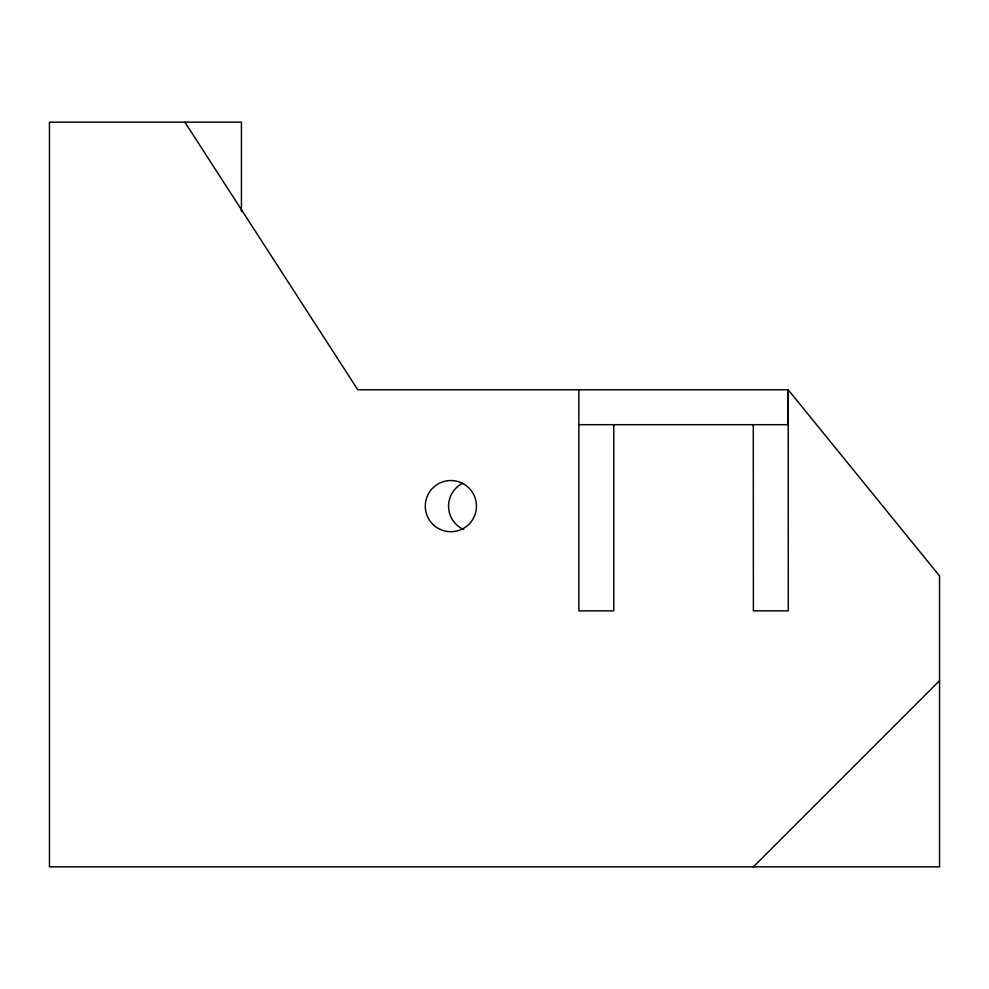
<?xml version="1.0" encoding="UTF-8"?>
<svg xmlns="http://www.w3.org/2000/svg" width="989" height="989" viewBox="0 0 989 989"><rect width="100%" height="100%" fill="white"/><g stroke="black" fill="none" stroke-linecap="round" stroke-linejoin="round"><path stroke-width="1.48" d="M753.383 866.834L939.55 680.667M578.862 424.689L788.196 424.689L788.295 389.777L357.783 389.777L184.881 122.166M753.284 424.701L753.383 610.868L788.295 610.856L788.196 389.777L939.55 575.944L939.55 866.834L49.45 866.834L49.45 122.166L241.427 122.166L241.427 211.374M613.761 424.689L613.761 610.856L578.862 610.856L578.862 389.777M463.767 529.535A25.603 25.603 0 0 1 462.493 483.337M434.233 525.592A25.603 25.603 0 0 0 476.03 510.806A25.603 25.603 0 0 0 442.33 482.002A25.603 25.603 0 0 0 434.233 525.592"/></g></svg>
